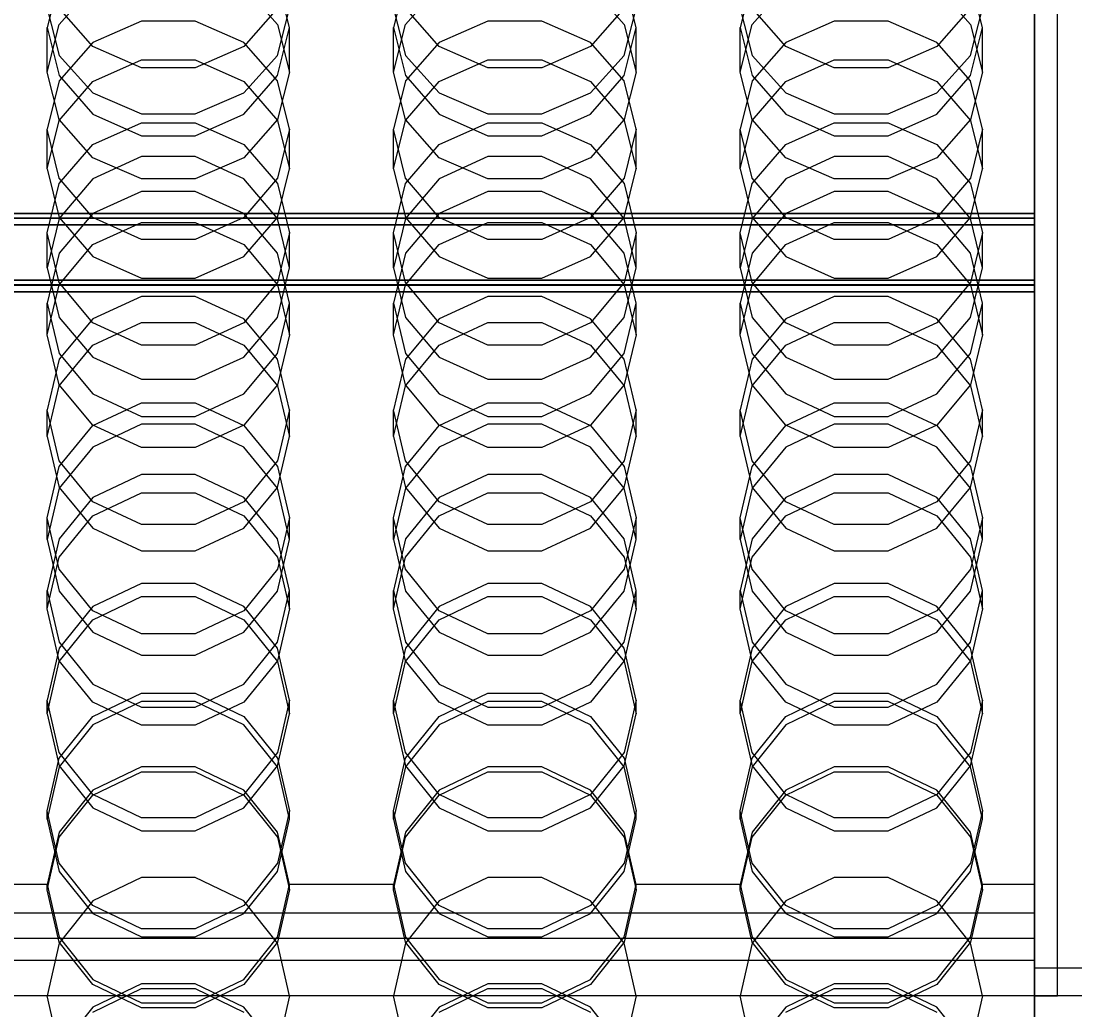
# Model space of a CAD drawing. Header units: millimetres. Extents: x -191664 to 191490, y -197311 to 10263.
# Drawn here: x 1994.5 to 2177, y -117477.5 to -117306.2 of the extents above; entities that cross this region are included whole.
import ezdxf

# ---------------------------------------------------------------- set-up
doc = ezdxf.new("R2010")
doc.units = ezdxf.units.MM
doc.layers.add('DET_briquetadora_frontal', color=7, linetype='Continuous', lineweight=0)
doc.layers.add('R15_COTAS_TRANSPORTE_P', color=1, linetype='Continuous', lineweight=0)
doc.dimstyles.new('PLANTA_20', dxfattribs={"dimtxt": 50, "dimasz": 30, "dimexe": 30, "dimexo": 16, "dimgap": 20, "dimtad": 1, "dimtih": 1, "dimtoh": 1, "dimdec": 1, "dimzin": 0, "dimdsep": 46, "dimcen": 0.09, "dimadec": 0, "dimazin": 0, "dimtfac": 1, "dimtdec": 4, "dimtofl": 0, "dimtmove": 0, "dimatfit": 3, "dimfxl": 1, "dimtolj": 1, "dimtzin": 0, "dimarcsym": 0})

# ---------------------------------------------------------------- blocks, each defined once
blk = doc.blocks.new('*D133')
at = {"layer": 'Defpoints', "color": 0, "transparency": 16777216}
for p in [(439.69, -194147.98), (217.89, -194406.09), (-500, -194490), (-500, -194490), (500, -194490)]:
    blk.add_point(p, dxfattribs=at)
at = {"layer": 'R15_COTAS_TRANSPORTE_P', "color": 0, "lineweight": -2, "transparency": 16777216}
blk.add_arc((-500, -194490), 722.77, 2.37834, 17.62166, dxfattribs=at)
at = {"layer": 'R15_COTAS_TRANSPORTE_P', "color": 0, "transparency": 16777216}
for points in [[(184.12, -194272.81), (193.59, -194269.58), (179.18, -194242.8)], [(227.15, -194459.9), (217.15, -194460.11), (222.77, -194490)]]:
    blk.add_solid(points, dxfattribs=at)

msp = doc.modelspace()

# ---------------------------------------------------------------- linework, layer by layer
at = {"layer": 'DET_briquetadora_frontal', "color": 9, "true_color": 0xb9c3c2}
for p, q in [((2170, -117307.04), (2170, -117296.58)), ((2001.08, -117299.1), (1999, -117307.29)), ((2041, -117307.29), (2038.92, -117299.1)), ((2061.08, -117299.1), (2059, -117307.29)), ((2101, -117307.29), (2098.92, -117299.1)), ((2121.08, -117299.1), (2119, -117307.29)), ((2161, -117307.29), (2158.92, -117299.1)), ((2170, -117299.7), (2170, -117308.73)), ((2001.08, -117306.75), (2006.91, -117300.15)), ((2033.09, -117300.15), (2038.92, -117306.75)), ((2061.08, -117306.75), (2066.91, -117300.15)), ((2093.09, -117300.15), (2098.92, -117306.75)), ((2121.08, -117306.75), (2126.91, -117300.15)), ((2153.09, -117300.15), (2158.92, -117306.75)), ((2170, -117301.7), (2170, -117319.74)), ((2170, -117320.31), (2170, -117302.26)), ((2170, -117320.88), (2170, -117302.81)), ((1999, -117304), (2001.08, -117312.11)), ((2006.91, -117310.54), (2001.08, -117303.93)), ((2038.92, -117303.93), (2033.09, -117310.54)), ((2038.92, -117312.11), (2041, -117304)), ((2059, -117304), (2061.08, -117312.11)), ((2066.91, -117310.54), (2061.08, -117303.93)), ((2098.92, -117303.93), (2093.09, -117310.54)), ((2098.92, -117312.11), (2101, -117304)), ((2119, -117304), (2121.08, -117312.11)), ((2126.91, -117310.54), (2121.08, -117303.93)), ((2158.92, -117303.93), (2153.09, -117310.54)), ((2158.92, -117312.11), (2161, -117304)), ((1999, -117314.99), (2001.08, -117306.75)), ((1999, -117314.99), (1999, -117307.29)), ((1999, -117307.29), (2001.08, -117315.57)), ((2015.33, -117306.18), (2006.91, -117309.86)), ((2024.67, -117306.18), (2015.33, -117306.18)), ((2033.09, -117309.86), (2024.67, -117306.18)), ((2038.92, -117306.75), (2041, -117314.99)), ((2038.92, -117315.57), (2041, -117307.29)), ((2041, -117314.99), (2041, -117307.29)), ((2059, -117314.99), (2061.08, -117306.75)), ((2059, -117314.99), (2059, -117307.29)), ((2059, -117307.29), (2061.08, -117315.57)), ((2075.33, -117306.18), (2066.91, -117309.86)), ((2084.67, -117306.18), (2075.33, -117306.18)), ((2093.09, -117309.86), (2084.67, -117306.18)), ((2098.92, -117306.75), (2101, -117314.99)), ((2098.92, -117315.57), (2101, -117307.29)), ((2101, -117314.99), (2101, -117307.29)), ((2119, -117314.99), (2121.08, -117306.75)), ((2119, -117314.99), (2119, -117307.29)), ((2119, -117307.29), (2121.08, -117315.57)), ((2135.33, -117306.18), (2126.91, -117309.86)), ((2144.67, -117306.18), (2135.33, -117306.18)), ((2153.09, -117309.86), (2144.67, -117306.18)), ((2158.92, -117306.75), (2161, -117314.99)), ((2158.92, -117315.57), (2161, -117307.29)), ((2161, -117314.99), (2161, -117307.29)), ((2170, -117311.3), (2170, -117307.04)), ((2170, -117308.73), (2170, -117311.3)), ((2006.91, -117309.86), (2001.08, -117316.51)), ((2015.33, -117314.24), (2006.91, -117310.54)), ((2033.09, -117310.54), (2024.67, -117314.24)), ((2038.92, -117316.51), (2033.09, -117309.86)), ((2066.91, -117309.86), (2061.08, -117316.51)), ((2075.33, -117314.24), (2066.91, -117310.54)), ((2093.09, -117310.54), (2084.67, -117314.24)), ((2098.92, -117316.51), (2093.09, -117309.86)), ((2126.91, -117309.86), (2121.08, -117316.51)), ((2135.33, -117314.24), (2126.91, -117310.54)), ((2153.09, -117310.54), (2144.67, -117314.24)), ((2158.92, -117316.51), (2153.09, -117309.86)), ((2001.08, -117312.11), (2006.91, -117318.61)), ((2033.09, -117318.61), (2038.92, -117312.11)), ((2061.08, -117312.11), (2066.91, -117318.61)), ((2093.09, -117318.61), (2098.92, -117312.11)), ((2121.08, -117312.11), (2126.91, -117318.61)), ((2153.09, -117318.61), (2158.92, -117312.11)), ((2006.91, -117316.61), (2015.33, -117312.87)), ((2015.33, -117312.87), (2024.67, -117312.87)), ((2024.67, -117314.24), (2015.33, -117314.24)), ((2024.67, -117312.87), (2033.09, -117316.61)), ((2066.91, -117316.61), (2075.33, -117312.87)), ((2075.33, -117312.87), (2084.67, -117312.87)), ((2084.67, -117314.24), (2075.33, -117314.24)), ((2084.67, -117312.87), (2093.09, -117316.61)), ((2126.91, -117316.61), (2135.33, -117312.87)), ((2135.33, -117312.87), (2144.67, -117312.87)), ((2144.67, -117314.24), (2135.33, -117314.24)), ((2144.67, -117312.87), (2153.09, -117316.61)), ((2001.08, -117323.22), (1999, -117314.99)), ((2001.08, -117315.57), (2006.91, -117322.28)), ((2033.09, -117322.28), (2038.92, -117315.57)), ((2041, -117314.99), (2038.92, -117323.22)), ((2061.08, -117323.22), (2059, -117314.99)), ((2061.08, -117315.57), (2066.91, -117322.28)), ((2093.09, -117322.28), (2098.92, -117315.57)), ((2101, -117314.99), (2098.92, -117323.22)), ((2121.08, -117323.22), (2119, -117314.99)), ((2121.08, -117315.57), (2126.91, -117322.28)), ((2153.09, -117322.28), (2158.92, -117315.57)), ((2161, -117314.99), (2158.92, -117323.22)), ((2001.08, -117316.51), (1999, -117324.89)), ((2001.08, -117323.36), (2006.91, -117316.61)), ((2033.09, -117316.61), (2038.92, -117323.36)), ((2041, -117324.89), (2038.92, -117316.51)), ((2061.08, -117316.51), (2059, -117324.89)), ((2061.08, -117323.36), (2066.91, -117316.61)), ((2093.09, -117316.61), (2098.92, -117323.36)), ((2101, -117324.89), (2098.92, -117316.51)), ((2121.08, -117316.51), (2119, -117324.89)), ((2121.08, -117323.36), (2126.91, -117316.61)), ((2153.09, -117316.61), (2158.92, -117323.36)), ((2161, -117324.89), (2158.92, -117316.51)), ((2006.91, -117318.61), (2015.33, -117322.22)), ((2024.67, -117322.22), (2033.09, -117318.61)), ((2066.91, -117318.61), (2075.33, -117322.22)), ((2084.67, -117322.22), (2093.09, -117318.61)), ((2126.91, -117318.61), (2135.33, -117322.22)), ((2144.67, -117322.22), (2153.09, -117318.61)), ((2170, -117319.74), (2170, -117338.19)), ((2170, -117338.77), (2170, -117320.31)), ((2170, -117339.35), (2170, -117320.88)), ((1999, -117331.78), (2001.08, -117323.36)), ((2006.91, -117329.83), (2001.08, -117323.22)), ((2006.91, -117322.28), (2015.33, -117326.03)), ((2006.91, -117327.51), (2015.33, -117323.76)), ((2015.33, -117322.22), (2024.67, -117322.22)), ((2015.33, -117323.76), (2024.67, -117323.76)), ((2024.67, -117326.03), (2033.09, -117322.28)), ((2024.67, -117323.76), (2033.09, -117327.51)), ((2038.92, -117323.22), (2033.09, -117329.83)), ((2038.92, -117323.36), (2041, -117331.78)), ((2059, -117331.78), (2061.08, -117323.36)), ((2066.91, -117329.83), (2061.08, -117323.22)), ((2066.91, -117322.28), (2075.33, -117326.03)), ((2066.91, -117327.51), (2075.33, -117323.76)), ((2075.33, -117322.22), (2084.67, -117322.22)), ((2075.33, -117323.76), (2084.67, -117323.76)), ((2084.67, -117326.03), (2093.09, -117322.28)), ((2084.67, -117323.76), (2093.09, -117327.51)), ((2098.92, -117323.22), (2093.09, -117329.83)), ((2098.92, -117323.36), (2101, -117331.78)), ((2119, -117331.78), (2121.08, -117323.36)), ((2126.91, -117329.83), (2121.08, -117323.22)), ((2126.91, -117322.28), (2135.33, -117326.03)), ((2126.91, -117327.51), (2135.33, -117323.76)), ((2135.33, -117322.22), (2144.67, -117322.22)), ((2135.33, -117323.76), (2144.67, -117323.76)), ((2144.67, -117326.03), (2153.09, -117322.28)), ((2144.67, -117323.76), (2153.09, -117327.51)), ((2158.92, -117323.22), (2153.09, -117329.83)), ((2158.92, -117323.36), (2161, -117331.78)), ((2001.08, -117333.35), (1999, -117324.89)), ((1999, -117331.78), (1999, -117324.89)), ((2041, -117324.89), (2038.92, -117333.35)), ((2041, -117331.78), (2041, -117324.89)), ((2061.08, -117333.35), (2059, -117324.89)), ((2059, -117331.78), (2059, -117324.89)), ((2101, -117324.89), (2098.92, -117333.35)), ((2101, -117331.78), (2101, -117324.89)), ((2121.08, -117333.35), (2119, -117324.89)), ((2119, -117331.78), (2119, -117324.89)), ((2161, -117324.89), (2158.92, -117333.35)), ((2161, -117331.78), (2161, -117324.89)), ((2015.33, -117326.03), (2024.67, -117326.03)), ((2075.33, -117326.03), (2084.67, -117326.03)), ((2135.33, -117326.03), (2144.67, -117326.03)), ((2001.08, -117334.31), (2006.91, -117327.51)), ((2033.09, -117327.51), (2038.92, -117334.31)), ((2061.08, -117334.31), (2066.91, -117327.51)), ((2093.09, -117327.51), (2098.92, -117334.31)), ((2121.08, -117334.31), (2126.91, -117327.51)), ((2153.09, -117327.51), (2158.92, -117334.31)), ((2015.33, -117329.64), (2006.91, -117333.46)), ((2015.33, -117333.5), (2006.91, -117329.83)), ((2024.67, -117329.64), (2015.33, -117329.64)), ((2033.09, -117333.46), (2024.67, -117329.64)), ((2033.09, -117329.83), (2024.67, -117333.5)), ((2075.33, -117329.64), (2066.91, -117333.46)), ((2075.33, -117333.5), (2066.91, -117329.83)), ((2084.67, -117329.64), (2075.33, -117329.64)), ((2093.09, -117333.46), (2084.67, -117329.64)), ((2093.09, -117329.83), (2084.67, -117333.5)), ((2135.33, -117329.64), (2126.91, -117333.46)), ((2135.33, -117333.5), (2126.91, -117329.83)), ((2144.67, -117329.64), (2135.33, -117329.64)), ((2153.09, -117333.46), (2144.67, -117329.64)), ((2153.09, -117329.83), (2144.67, -117333.5)), ((1999, -117331.78), (2001.08, -117340.2)), ((2038.92, -117340.2), (2041, -117331.78)), ((2059, -117331.78), (2061.08, -117340.2)), ((2098.92, -117340.2), (2101, -117331.78)), ((2119, -117331.78), (2121.08, -117340.2)), ((2158.92, -117340.2), (2161, -117331.78)), ((1999, -117342.85), (2001.08, -117334.31)), ((2006.91, -117340.19), (2001.08, -117333.35)), ((2006.91, -117333.46), (2001.08, -117340.34)), ((2024.67, -117333.5), (2015.33, -117333.5)), ((2038.92, -117333.35), (2033.09, -117340.19)), ((2038.92, -117340.34), (2033.09, -117333.46)), ((2038.92, -117334.31), (2041, -117342.85)), ((2059, -117342.85), (2061.08, -117334.31)), ((2066.91, -117340.19), (2061.08, -117333.35)), ((2066.91, -117333.46), (2061.08, -117340.34)), ((2084.67, -117333.5), (2075.33, -117333.5)), ((2098.92, -117333.35), (2093.09, -117340.19)), ((2098.92, -117340.34), (2093.09, -117333.46)), ((2098.92, -117334.31), (2101, -117342.85)), ((2119, -117342.85), (2121.08, -117334.31)), ((2126.91, -117340.19), (2121.08, -117333.35)), ((2126.91, -117333.46), (2121.08, -117340.34)), ((2144.67, -117333.5), (2135.33, -117333.5)), ((2158.92, -117333.35), (2153.09, -117340.19)), ((2158.92, -117340.34), (2153.09, -117333.46)), ((2158.92, -117334.31), (2161, -117342.85)), ((2015.33, -117335.68), (2006.91, -117339.48)), ((2024.67, -117335.68), (2015.33, -117335.68)), ((2033.09, -117339.48), (2024.67, -117335.68)), ((2075.33, -117335.68), (2066.91, -117339.48)), ((2084.67, -117335.68), (2075.33, -117335.68)), ((2093.09, -117339.48), (2084.67, -117335.68)), ((2135.33, -117335.68), (2126.91, -117339.48)), ((2144.67, -117335.68), (2135.33, -117335.68)), ((2153.09, -117339.48), (2144.67, -117335.68)), ((2170, -117338.19), (2170, -117356.98)), ((1810, -117339.43), (2170, -117339.43)), ((2170, -117339.54), (1810, -117339.54)), ((2006.91, -117339.48), (2001.08, -117346.37)), ((2001.08, -117340.2), (2006.91, -117346.95)), ((2015.33, -117344.01), (2006.91, -117340.19)), ((2033.09, -117340.19), (2024.67, -117344.01)), ((2038.92, -117346.37), (2033.09, -117339.48)), ((2033.09, -117346.95), (2038.92, -117340.2)), ((2066.91, -117339.48), (2061.08, -117346.37)), ((2061.08, -117340.2), (2066.91, -117346.95)), ((2075.33, -117344.01), (2066.91, -117340.19)), ((2093.09, -117340.19), (2084.67, -117344.01)), ((2098.92, -117346.37), (2093.09, -117339.48)), ((2093.09, -117346.95), (2098.92, -117340.2)), ((2126.91, -117339.48), (2121.08, -117346.37)), ((2121.08, -117340.2), (2126.91, -117346.95)), ((2135.33, -117344.01), (2126.91, -117340.19)), ((2153.09, -117340.19), (2144.67, -117344.01)), ((2158.92, -117346.37), (2153.09, -117339.48)), ((2153.09, -117346.95), (2158.92, -117340.2)), ((2170, -117357.57), (2170, -117338.77)), ((2170, -117358.17), (2170, -117339.35)), ((2170, -117339.43), (2170, -117341.39)), ((2170, -117351.03), (2170, -117339.43)), ((2170, -117351.12), (2170, -117339.54)), ((2170, -117339.54), (2170, -117341.49)), ((1810, -117340.25), (2170, -117340.25)), ((2170, -117340.35), (1810, -117340.35)), ((1810, -117341.39), (2170, -117341.39)), ((2170, -117341.49), (1810, -117341.49)), ((2001.08, -117340.34), (1999, -117348.92)), ((2006.91, -117344.88), (2015.33, -117341.02)), ((2015.33, -117341.02), (2024.67, -117341.02)), ((2024.67, -117341.02), (2033.09, -117344.88)), ((2041, -117348.92), (2038.92, -117340.34)), ((2061.08, -117340.34), (2059, -117348.92)), ((2066.91, -117344.88), (2075.33, -117341.02)), ((2075.33, -117341.02), (2084.67, -117341.02)), ((2084.67, -117341.02), (2093.09, -117344.88)), ((2101, -117348.92), (2098.92, -117340.34)), ((2121.08, -117340.34), (2119, -117348.92)), ((2126.91, -117344.88), (2135.33, -117341.02)), ((2135.33, -117341.02), (2144.67, -117341.02)), ((2144.67, -117341.02), (2153.09, -117344.88)), ((2161, -117348.92), (2158.92, -117340.34)), ((2170, -117340.25), (2170, -117351.86)), ((2170, -117351.95), (2170, -117340.35)), ((2170, -117341.39), (2170, -117352.99)), ((2170, -117341.49), (2170, -117353.07)), ((2001.08, -117351.47), (1999, -117342.85)), ((1999, -117348.92), (1999, -117342.85)), ((2041, -117342.85), (2038.92, -117351.47)), ((2041, -117348.92), (2041, -117342.85)), ((2061.08, -117351.47), (2059, -117342.85)), ((2059, -117348.92), (2059, -117342.85)), ((2101, -117342.85), (2098.92, -117351.47)), ((2101, -117348.92), (2101, -117342.85)), ((2121.08, -117351.47), (2119, -117342.85)), ((2119, -117348.92), (2119, -117342.85)), ((2161, -117342.85), (2158.92, -117351.47)), ((2161, -117348.92), (2161, -117342.85)), ((2001.08, -117351.84), (2006.91, -117344.88)), ((2024.67, -117344.01), (2015.33, -117344.01)), ((2033.09, -117344.88), (2038.92, -117351.84)), ((2061.08, -117351.84), (2066.91, -117344.88)), ((2084.67, -117344.01), (2075.33, -117344.01)), ((2093.09, -117344.88), (2098.92, -117351.84)), ((2121.08, -117351.84), (2126.91, -117344.88)), ((2144.67, -117344.01), (2135.33, -117344.01)), ((2153.09, -117344.88), (2158.92, -117351.84)), ((2001.08, -117346.37), (1999, -117355.01)), ((2006.91, -117346.95), (2015.33, -117350.7)), ((2024.67, -117350.7), (2033.09, -117346.95)), ((2041, -117355.01), (2038.92, -117346.37)), ((2061.08, -117346.37), (2059, -117355.01)), ((2066.91, -117346.95), (2075.33, -117350.7)), ((2084.67, -117350.7), (2093.09, -117346.95)), ((2101, -117355.01), (2098.92, -117346.37)), ((2121.08, -117346.37), (2119, -117355.01)), ((2126.91, -117346.95), (2135.33, -117350.7)), ((2144.67, -117350.7), (2153.09, -117346.95)), ((2161, -117355.01), (2158.92, -117346.37)), ((1999, -117348.92), (2001.08, -117357.5)), ((2038.92, -117357.5), (2041, -117348.92)), ((2059, -117348.92), (2061.08, -117357.5)), ((2098.92, -117357.5), (2101, -117348.92)), ((2119, -117348.92), (2121.08, -117357.5)), ((2158.92, -117357.5), (2161, -117348.92)), ((2170, -117351.03), (1810, -117351.03)), ((2170, -117351.12), (1810, -117351.12)), ((2015.33, -117350.7), (2024.67, -117350.7)), ((2075.33, -117350.7), (2084.67, -117350.7)), ((2135.33, -117350.7), (2144.67, -117350.7)), ((2170, -117354.72), (2170, -117351.03)), ((2170, -117354.8), (2170, -117351.12)), ((2170, -117351.86), (1810, -117351.86)), ((2170, -117351.95), (1810, -117351.95)), ((1999, -117360.52), (2001.08, -117351.84)), ((2006.91, -117358.43), (2001.08, -117351.47)), ((2038.92, -117351.47), (2033.09, -117358.43)), ((2038.92, -117351.84), (2041, -117360.52)), ((2059, -117360.52), (2061.08, -117351.84)), ((2066.91, -117358.43), (2061.08, -117351.47)), ((2098.92, -117351.47), (2093.09, -117358.43)), ((2098.92, -117351.84), (2101, -117360.52)), ((2119, -117360.52), (2121.08, -117351.84)), ((2126.91, -117358.43), (2121.08, -117351.47)), ((2158.92, -117351.47), (2153.09, -117358.43)), ((2158.92, -117351.84), (2161, -117360.52)), ((2170, -117356.49), (2170, -117351.86)), ((2170, -117356.56), (2170, -117351.95)), ((1810, -117352.99), (2170, -117352.99)), ((1810, -117353.07), (2170, -117353.07)), ((2015.33, -117353.84), (2006.91, -117357.71)), ((2024.67, -117353.84), (2015.33, -117353.84)), ((2033.09, -117357.71), (2024.67, -117353.84)), ((2075.33, -117353.84), (2066.91, -117357.71)), ((2084.67, -117353.84), (2075.33, -117353.84)), ((2093.09, -117357.71), (2084.67, -117353.84)), ((2135.33, -117353.84), (2126.91, -117357.71)), ((2144.67, -117353.84), (2135.33, -117353.84)), ((2153.09, -117357.71), (2144.67, -117353.84)), ((2170, -117352.99), (2170, -117358.55)), ((2170, -117353.07), (2170, -117358.61)), ((2170, -117361.36), (2170, -117354.72)), ((2170, -117361.42), (2170, -117354.8)), ((1999, -117360.52), (1999, -117355.01)), ((1999, -117355.01), (2001.08, -117363.72)), ((2038.92, -117363.72), (2041, -117355.01)), ((2041, -117360.52), (2041, -117355.01)), ((2059, -117360.52), (2059, -117355.01)), ((2059, -117355.01), (2061.08, -117363.72)), ((2098.92, -117363.72), (2101, -117355.01)), ((2101, -117360.52), (2101, -117355.01)), ((2119, -117360.52), (2119, -117355.01)), ((2119, -117355.01), (2121.08, -117363.72)), ((2158.92, -117363.72), (2161, -117355.01)), ((2161, -117360.52), (2161, -117355.01)), ((2170, -117364.02), (2170, -117356.49)), ((2170, -117364.08), (2170, -117356.56)), ((2001.08, -117357.5), (2006.91, -117364.38)), ((2006.91, -117357.71), (2001.08, -117364.7)), ((2006.91, -117362.28), (2015.33, -117358.36)), ((2015.33, -117362.31), (2006.91, -117358.43)), ((2015.33, -117358.36), (2024.67, -117358.36)), ((2024.67, -117358.36), (2033.09, -117362.28)), ((2033.09, -117358.43), (2024.67, -117362.31)), ((2033.09, -117364.38), (2038.92, -117357.5)), ((2038.92, -117364.7), (2033.09, -117357.71)), ((2061.08, -117357.5), (2066.91, -117364.38)), ((2066.91, -117357.71), (2061.08, -117364.7)), ((2066.91, -117362.28), (2075.33, -117358.36)), ((2075.33, -117362.31), (2066.91, -117358.43)), ((2075.33, -117358.36), (2084.67, -117358.36)), ((2084.67, -117358.36), (2093.09, -117362.28)), ((2093.09, -117358.43), (2084.67, -117362.31)), ((2093.09, -117364.38), (2098.92, -117357.5)), ((2098.92, -117364.7), (2093.09, -117357.71)), ((2121.08, -117357.5), (2126.91, -117364.38)), ((2126.91, -117357.71), (2121.08, -117364.7)), ((2126.91, -117362.28), (2135.33, -117358.36)), ((2135.33, -117362.31), (2126.91, -117358.43)), ((2135.33, -117358.36), (2144.67, -117358.36)), ((2144.67, -117358.36), (2153.09, -117362.28)), ((2153.09, -117358.43), (2144.67, -117362.31)), ((2153.09, -117364.38), (2158.92, -117357.5)), ((2158.92, -117364.7), (2153.09, -117357.71)), ((2170, -117356.98), (2170, -117376.08)), ((2170, -117376.68), (2170, -117357.57)), ((2170, -117377.28), (2170, -117358.17)), ((2170, -117358.55), (2170, -117366.95)), ((2170, -117358.61), (2170, -117367)), ((2001.08, -117369.19), (1999, -117360.52)), ((2041, -117360.52), (2038.92, -117369.19)), ((2061.08, -117369.19), (2059, -117360.52)), ((2101, -117360.52), (2098.92, -117369.19)), ((2121.08, -117369.19), (2119, -117360.52)), ((2161, -117360.52), (2158.92, -117369.19)), ((2170, -117370.78), (2170, -117361.36)), ((2170, -117370.83), (2170, -117361.42)), ((2001.08, -117369.34), (2006.91, -117362.28)), ((2001.08, -117363.72), (2006.91, -117370.75)), ((2024.67, -117362.31), (2015.33, -117362.31)), ((2033.09, -117362.28), (2038.92, -117369.34)), ((2033.09, -117370.75), (2038.92, -117363.72)), ((2061.08, -117369.34), (2066.91, -117362.28)), ((2061.08, -117363.72), (2066.91, -117370.75)), ((2084.67, -117362.31), (2075.33, -117362.31)), ((2093.09, -117362.28), (2098.92, -117369.34)), ((2093.09, -117370.75), (2098.92, -117363.72)), ((2121.08, -117369.34), (2126.91, -117362.28)), ((2121.08, -117363.72), (2126.91, -117370.75)), ((2144.67, -117362.31), (2135.33, -117362.31)), ((2153.09, -117362.28), (2158.92, -117369.34)), ((2153.09, -117370.75), (2158.92, -117363.72)), ((2001.08, -117364.7), (1999, -117373.48)), ((2006.91, -117364.38), (2015.33, -117368.2)), ((2024.67, -117368.2), (2033.09, -117364.38)), ((2041, -117373.48), (2038.92, -117364.7)), ((2061.08, -117364.7), (2059, -117373.48)), ((2066.91, -117364.38), (2075.33, -117368.2)), ((2084.67, -117368.2), (2093.09, -117364.38)), ((2101, -117373.48), (2098.92, -117364.7)), ((2121.08, -117364.7), (2119, -117373.48)), ((2126.91, -117364.38), (2135.33, -117368.2)), ((2144.67, -117368.2), (2153.09, -117364.38)), ((2161, -117373.48), (2158.92, -117364.7)), ((2170, -117374.27), (2170, -117364.02)), ((2170, -117374.32), (2170, -117364.08)), ((2170, -117366.95), (2170, -117378)), ((2170, -117367), (2170, -117378.04)), ((1999, -117378.14), (2001.08, -117369.34)), ((2006.91, -117376.15), (2001.08, -117369.19)), ((2015.33, -117368.2), (2024.67, -117368.2)), ((2038.92, -117369.19), (2033.09, -117376.15)), ((2038.92, -117369.34), (2041, -117378.14)), ((2059, -117378.14), (2061.08, -117369.34)), ((2066.91, -117376.15), (2061.08, -117369.19)), ((2075.33, -117368.2), (2084.67, -117368.2)), ((2098.92, -117369.19), (2093.09, -117376.15)), ((2098.92, -117369.34), (2101, -117378.14)), ((2119, -117378.14), (2121.08, -117369.34)), ((2126.91, -117376.15), (2121.08, -117369.19)), ((2135.33, -117368.2), (2144.67, -117368.2)), ((2158.92, -117369.19), (2153.09, -117376.15)), ((2158.92, -117369.34), (2161, -117378.14)), ((2006.91, -117370.75), (2015.33, -117374.66)), ((2024.67, -117374.66), (2033.09, -117370.75)), ((2066.91, -117370.75), (2075.33, -117374.66)), ((2084.67, -117374.66), (2093.09, -117370.75)), ((2126.91, -117370.75), (2135.33, -117374.66)), ((2144.67, -117374.66), (2153.09, -117370.75)), ((2170, -117382.75), (2170, -117370.78)), ((2170, -117382.79), (2170, -117370.83)), ((2006.91, -117376.22), (2015.33, -117372.29)), ((2015.33, -117372.29), (2024.67, -117372.29)), ((2024.67, -117372.29), (2033.09, -117376.22)), ((2066.91, -117376.22), (2075.33, -117372.29)), ((2075.33, -117372.29), (2084.67, -117372.29)), ((2084.67, -117372.29), (2093.09, -117376.22)), ((2126.91, -117376.22), (2135.33, -117372.29)), ((2135.33, -117372.29), (2144.67, -117372.29)), ((2144.67, -117372.29), (2153.09, -117376.22)), ((2001.08, -117382.31), (1999, -117373.48)), ((1999, -117378.14), (1999, -117373.48)), ((2015.33, -117374.66), (2024.67, -117374.66)), ((2041, -117373.48), (2038.92, -117382.31)), ((2041, -117378.14), (2041, -117373.48)), ((2061.08, -117382.31), (2059, -117373.48)), ((2059, -117378.14), (2059, -117373.48)), ((2075.33, -117374.66), (2084.67, -117374.66)), ((2101, -117373.48), (2098.92, -117382.31)), ((2101, -117378.14), (2101, -117373.48)), ((2121.08, -117382.31), (2119, -117373.48)), ((2119, -117378.14), (2119, -117373.48)), ((2135.33, -117374.66), (2144.67, -117374.66)), ((2161, -117373.48), (2158.92, -117382.31)), ((2161, -117378.14), (2161, -117373.48)), ((2170, -117386.98), (2170, -117374.27)), ((2170, -117387.02), (2170, -117374.32)), ((2001.08, -117383.31), (2006.91, -117376.22)), ((2015.33, -117375.98), (2006.91, -117379.94)), ((2015.33, -117380.01), (2006.91, -117376.15)), ((2024.67, -117375.98), (2015.33, -117375.98)), ((2033.09, -117379.94), (2024.67, -117375.98)), ((2033.09, -117376.15), (2024.67, -117380.01)), ((2033.09, -117376.22), (2038.92, -117383.31)), ((2061.08, -117383.31), (2066.91, -117376.22)), ((2075.33, -117375.98), (2066.91, -117379.94)), ((2075.33, -117380.01), (2066.91, -117376.15)), ((2084.67, -117375.98), (2075.33, -117375.98)), ((2093.09, -117379.94), (2084.67, -117375.98)), ((2093.09, -117376.15), (2084.67, -117380.01)), ((2093.09, -117376.22), (2098.92, -117383.31)), ((2121.08, -117383.31), (2126.91, -117376.22)), ((2135.33, -117375.98), (2126.91, -117379.94)), ((2135.33, -117380.01), (2126.91, -117376.15)), ((2144.67, -117375.98), (2135.33, -117375.98)), ((2153.09, -117379.94), (2144.67, -117375.98)), ((2153.09, -117376.15), (2144.67, -117380.01)), ((2153.09, -117376.22), (2158.92, -117383.31)), ((2170, -117376.08), (2170, -117395.43)), ((2170, -117396.04), (2170, -117376.68)), ((1999, -117378.14), (2001.08, -117386.94)), ((2038.92, -117386.94), (2041, -117378.14)), ((2059, -117378.14), (2061.08, -117386.94)), ((2098.92, -117386.94), (2101, -117378.14)), ((2119, -117378.14), (2121.08, -117386.94)), ((2158.92, -117386.94), (2161, -117378.14)), ((2170, -117396.65), (2170, -117377.28)), ((2170, -117379.37), (2170, -117377.5)), ((2170, -117378.56), (2170, -117377.62)), ((2170, -117377.62), (2170, -117380.42)), ((2170, -117378), (2170, -117391.43)), ((2170, -117378.04), (2170, -117391.46)), ((2006.91, -117379.94), (2001.08, -117387.09)), ((2024.67, -117380.01), (2015.33, -117380.01)), ((2038.92, -117387.09), (2033.09, -117379.94)), ((2066.91, -117379.94), (2061.08, -117387.09)), ((2084.67, -117380.01), (2075.33, -117380.01)), ((2098.92, -117387.09), (2093.09, -117379.94)), ((2126.91, -117379.94), (2121.08, -117387.09)), ((2144.67, -117380.01), (2135.33, -117380.01)), ((2158.92, -117387.09), (2153.09, -117379.94)), ((2170, -117383.2), (2170, -117378.56)), ((2170, -117384.92), (2170, -117379.37)), ((2170, -117380.42), (2170, -117386.86)), ((1999, -117392.19), (2001.08, -117383.31)), ((2006.91, -117389.43), (2001.08, -117382.31)), ((2038.92, -117382.31), (2033.09, -117389.43)), ((2038.92, -117383.31), (2041, -117392.19)), ((2059, -117392.19), (2061.08, -117383.31)), ((2066.91, -117389.43), (2061.08, -117382.31)), ((2098.92, -117382.31), (2093.09, -117389.43)), ((2098.92, -117383.31), (2101, -117392.19)), ((2119, -117392.19), (2121.08, -117383.31)), ((2126.91, -117389.43), (2121.08, -117382.31)), ((2158.92, -117382.31), (2153.09, -117389.43)), ((2158.92, -117383.31), (2161, -117392.19)), ((2170, -117396.98), (2170, -117382.75)), ((2170, -117397.01), (2170, -117382.79)), ((2170, -117391.37), (2170, -117383.2)), ((2015.33, -117384.73), (2006.91, -117388.69)), ((2024.67, -117384.73), (2015.33, -117384.73)), ((2033.09, -117388.69), (2024.67, -117384.73)), ((2075.33, -117384.73), (2066.91, -117388.69)), ((2084.67, -117384.73), (2075.33, -117384.73)), ((2093.09, -117388.69), (2084.67, -117384.73)), ((2135.33, -117384.73), (2126.91, -117388.69)), ((2144.67, -117384.73), (2135.33, -117384.73)), ((2153.09, -117388.69), (2144.67, -117384.73)), ((2170, -117393.93), (2170, -117384.92)), ((2001.08, -117387.09), (1999, -117395.99)), ((2001.08, -117386.94), (2006.91, -117394)), ((2033.09, -117394), (2038.92, -117386.94)), ((2041, -117395.99), (2038.92, -117387.09)), ((2061.08, -117387.09), (2059, -117395.99)), ((2061.08, -117386.94), (2066.91, -117394)), ((2093.09, -117394), (2098.92, -117386.94)), ((2101, -117395.99), (2098.92, -117387.09)), ((2121.08, -117387.09), (2119, -117395.99)), ((2121.08, -117386.94), (2126.91, -117394)), ((2153.09, -117394), (2158.92, -117386.94)), ((2161, -117395.99), (2158.92, -117387.09)), ((2170, -117386.86), (2170, -117396.69)), ((2170, -117401.85), (2170, -117386.98)), ((2170, -117401.88), (2170, -117387.02)), ((2006.91, -117388.69), (2001.08, -117395.83)), ((2006.91, -117391.85), (2015.33, -117387.86)), ((2015.33, -117393.39), (2006.91, -117389.43)), ((2015.33, -117387.86), (2024.67, -117387.86)), ((2024.67, -117387.86), (2033.09, -117391.85)), ((2033.09, -117389.43), (2024.67, -117393.39)), ((2038.92, -117395.83), (2033.09, -117388.69)), ((2066.91, -117388.69), (2061.08, -117395.83)), ((2066.91, -117391.85), (2075.33, -117387.86)), ((2075.33, -117393.39), (2066.91, -117389.43)), ((2075.33, -117387.86), (2084.67, -117387.86)), ((2084.67, -117387.86), (2093.09, -117391.85)), ((2093.09, -117389.43), (2084.67, -117393.39)), ((2098.92, -117395.83), (2093.09, -117388.69)), ((2126.91, -117388.69), (2121.08, -117395.83)), ((2126.91, -117391.85), (2135.33, -117387.86)), ((2135.33, -117393.39), (2126.91, -117389.43)), ((2135.33, -117387.86), (2144.67, -117387.86)), ((2144.67, -117387.86), (2153.09, -117391.85)), ((2153.09, -117389.43), (2144.67, -117393.39)), ((2158.92, -117395.83), (2153.09, -117388.69)), ((2001.08, -117401.12), (1999, -117392.19)), ((1999, -117395.99), (1999, -117392.19)), ((2001.08, -117399.04), (2006.91, -117391.85)), ((2033.09, -117391.85), (2038.92, -117399.04)), ((2041, -117392.19), (2038.92, -117401.12)), ((2041, -117395.99), (2041, -117392.19)), ((2061.08, -117401.12), (2059, -117392.19)), ((2059, -117395.99), (2059, -117392.19)), ((2061.08, -117399.04), (2066.91, -117391.85)), ((2093.09, -117391.85), (2098.92, -117399.04)), ((2101, -117392.19), (2098.92, -117401.12)), ((2101, -117395.99), (2101, -117392.19)), ((2121.08, -117401.12), (2119, -117392.19)), ((2119, -117395.99), (2119, -117392.19)), ((2121.08, -117399.04), (2126.91, -117391.85)), ((2153.09, -117391.85), (2158.92, -117399.04)), ((2161, -117392.19), (2158.92, -117401.12)), ((2161, -117395.99), (2161, -117392.19)), ((2170, -117402.76), (2170, -117391.37)), ((2170, -117391.43), (2170, -117406.9)), ((2170, -117391.46), (2170, -117406.92)), ((2006.91, -117394), (2015.33, -117397.91)), ((2024.67, -117393.39), (2015.33, -117393.39)), ((2024.67, -117397.91), (2033.09, -117394)), ((2066.91, -117394), (2075.33, -117397.91)), ((2084.67, -117393.39), (2075.33, -117393.39)), ((2084.67, -117397.91), (2093.09, -117394)), ((2126.91, -117394), (2135.33, -117397.91)), ((2144.67, -117393.39), (2135.33, -117393.39)), ((2144.67, -117397.91), (2153.09, -117394)), ((2170, -117406.06), (2170, -117393.93)), ((2001.08, -117395.83), (1999, -117404.78)), ((1999, -117395.99), (2001.08, -117404.9)), ((2041, -117404.78), (2038.92, -117395.83)), ((2038.92, -117404.9), (2041, -117395.99)), ((2061.08, -117395.83), (2059, -117404.78)), ((2059, -117395.99), (2061.08, -117404.9)), ((2101, -117404.78), (2098.92, -117395.83)), ((2098.92, -117404.9), (2101, -117395.99)), ((2121.08, -117395.83), (2119, -117404.78)), ((2119, -117395.99), (2121.08, -117404.9)), ((2161, -117404.78), (2158.92, -117395.83)), ((2158.92, -117404.9), (2161, -117395.99)), ((2170, -117395.43), (2170, -117414.99)), ((2170, -117415.6), (2170, -117396.04)), ((2170, -117416.22), (2170, -117396.65)), ((2170, -117396.69), (2170, -117409.52)), ((2015.33, -117397.91), (2024.67, -117397.91)), ((2075.33, -117397.91), (2084.67, -117397.91)), ((2135.33, -117397.91), (2144.67, -117397.91)), ((2170, -117413.12), (2170, -117396.98)), ((2170, -117413.15), (2170, -117397.01)), ((1999, -117408), (2001.08, -117399.04)), ((2038.92, -117399.04), (2041, -117408)), ((2059, -117408), (2061.08, -117399.04)), ((2098.92, -117399.04), (2101, -117408)), ((2119, -117408), (2121.08, -117399.04)), ((2158.92, -117399.04), (2161, -117408)), ((2006.91, -117408.31), (2001.08, -117401.12)), ((2038.92, -117401.12), (2033.09, -117408.31)), ((2066.91, -117408.31), (2061.08, -117401.12)), ((2098.92, -117401.12), (2093.09, -117408.31)), ((2126.91, -117408.31), (2121.08, -117401.12)), ((2158.92, -117401.12), (2153.09, -117408.31)), ((2170, -117418.51), (2170, -117401.85)), ((2170, -117418.53), (2170, -117401.88)), ((2015.33, -117403.57), (2006.91, -117407.57)), ((2024.67, -117403.57), (2015.33, -117403.57)), ((2033.09, -117407.57), (2024.67, -117403.57)), ((2075.33, -117403.57), (2066.91, -117407.57)), ((2084.67, -117403.57), (2075.33, -117403.57)), ((2093.09, -117407.57), (2084.67, -117403.57)), ((2135.33, -117403.57), (2126.91, -117407.57)), ((2144.67, -117403.57), (2135.33, -117403.57)), ((2153.09, -117407.57), (2144.67, -117403.57)), ((2170, -117416.92), (2170, -117402.76)), ((1999, -117408), (1999, -117404.78)), ((1999, -117404.78), (2001.08, -117413.76)), ((2001.08, -117404.9), (2006.91, -117412.04)), ((2006.91, -117409.87), (2015.33, -117405.85)), ((2015.33, -117405.85), (2024.67, -117405.85)), ((2024.67, -117405.85), (2033.09, -117409.87)), ((2033.09, -117412.04), (2038.92, -117404.9)), ((2038.92, -117413.76), (2041, -117404.78)), ((2041, -117408), (2041, -117404.78)), ((2059, -117408), (2059, -117404.78)), ((2059, -117404.78), (2061.08, -117413.76)), ((2061.08, -117404.9), (2066.91, -117412.04)), ((2066.91, -117409.87), (2075.33, -117405.85)), ((2075.33, -117405.85), (2084.67, -117405.85)), ((2084.67, -117405.85), (2093.09, -117409.87)), ((2093.09, -117412.04), (2098.92, -117404.9)), ((2098.92, -117413.76), (2101, -117404.78)), ((2101, -117408), (2101, -117404.78)), ((2119, -117408), (2119, -117404.78)), ((2119, -117404.78), (2121.08, -117413.76)), ((2121.08, -117404.9), (2126.91, -117412.04)), ((2126.91, -117409.87), (2135.33, -117405.85)), ((2135.33, -117405.85), (2144.67, -117405.85)), ((2144.67, -117405.85), (2153.09, -117409.87)), ((2153.09, -117412.04), (2158.92, -117404.9)), ((2158.92, -117413.76), (2161, -117404.78)), ((2161, -117408), (2161, -117404.78)), ((2006.91, -117407.57), (2001.08, -117414.78)), ((2038.92, -117414.78), (2033.09, -117407.57)), ((2066.91, -117407.57), (2061.08, -117414.78)), ((2098.92, -117414.78), (2093.09, -117407.57)), ((2126.91, -117407.57), (2121.08, -117414.78)), ((2158.92, -117414.78), (2153.09, -117407.57)), ((2170, -117420.83), (2170, -117406.06)), ((2170, -117406.9), (2170, -117424.04)), ((2170, -117406.92), (2170, -117424.05)), ((2001.08, -117416.97), (1999, -117408)), ((2015.33, -117412.32), (2006.91, -117408.31)), ((2033.09, -117408.31), (2024.67, -117412.32)), ((2041, -117408), (2038.92, -117416.97)), ((2061.08, -117416.97), (2059, -117408)), ((2075.33, -117412.32), (2066.91, -117408.31)), ((2093.09, -117408.31), (2084.67, -117412.32)), ((2101, -117408), (2098.92, -117416.97)), ((2121.08, -117416.97), (2119, -117408)), ((2135.33, -117412.32), (2126.91, -117408.31)), ((2153.09, -117408.31), (2144.67, -117412.32)), ((2161, -117408), (2158.92, -117416.97)), ((2170, -117409.52), (2170, -117424.87)), ((2001.08, -117417.12), (2006.91, -117409.87)), ((2033.09, -117409.87), (2038.92, -117417.12)), ((2061.08, -117417.12), (2066.91, -117409.87)), ((2093.09, -117409.87), (2098.92, -117417.12)), ((2121.08, -117417.12), (2126.91, -117409.87)), ((2153.09, -117409.87), (2158.92, -117417.12)), ((2006.91, -117412.04), (2015.33, -117416)), ((2024.67, -117412.32), (2015.33, -117412.32)), ((2024.67, -117416), (2033.09, -117412.04)), ((2066.91, -117412.04), (2075.33, -117416)), ((2084.67, -117412.32), (2075.33, -117412.32)), ((2084.67, -117416), (2093.09, -117412.04)), ((2126.91, -117412.04), (2135.33, -117416)), ((2144.67, -117412.32), (2135.33, -117412.32)), ((2144.67, -117416), (2153.09, -117412.04)), ((2170, -117430.78), (2170, -117413.12)), ((2170, -117430.79), (2170, -117413.15)), ((2001.08, -117414.78), (1999, -117423.8)), ((2001.08, -117413.76), (2006.91, -117421)), ((2033.09, -117421), (2038.92, -117413.76)), ((2041, -117423.8), (2038.92, -117414.78)), ((2061.08, -117414.78), (2059, -117423.8)), ((2061.08, -117413.76), (2066.91, -117421)), ((2093.09, -117421), (2098.92, -117413.76)), ((2101, -117423.8), (2098.92, -117414.78)), ((2121.08, -117414.78), (2119, -117423.8)), ((2121.08, -117413.76), (2126.91, -117421)), ((2153.09, -117421), (2158.92, -117413.76)), ((2161, -117423.8), (2158.92, -117414.78)), ((2170, -117414.99), (2170, -117434.7)), ((2015.33, -117416), (2024.67, -117416)), ((2075.33, -117416), (2084.67, -117416)), ((2135.33, -117416), (2144.67, -117416)), ((2170, -117435.32), (2170, -117415.6)), ((2170, -117435.93), (2170, -117416.22)), ((1999, -117426.15), (2001.08, -117417.12)), ((2006.91, -117424.16), (2001.08, -117416.97)), ((2038.92, -117416.97), (2033.09, -117424.16)), ((2038.92, -117417.12), (2041, -117426.15)), ((2059, -117426.15), (2061.08, -117417.12)), ((2066.91, -117424.16), (2061.08, -117416.97)), ((2098.92, -117416.97), (2093.09, -117424.16)), ((2098.92, -117417.12), (2101, -117426.15)), ((2119, -117426.15), (2121.08, -117417.12)), ((2126.91, -117424.16), (2121.08, -117416.97)), ((2158.92, -117416.97), (2153.09, -117424.16)), ((2158.92, -117417.12), (2161, -117426.15)), ((2170, -117433.31), (2170, -117416.92)), ((2170, -117420.45), (2170, -117417.87)), ((2170, -117417.87), (2170, -117422.14)), ((2170, -117436.55), (2170, -117418.51)), ((2170, -117436.57), (2170, -117418.53)), ((2170, -117429.48), (2170, -117420.45)), ((2006.91, -117421), (2015.33, -117425.02)), ((2024.67, -117425.02), (2033.09, -117421)), ((2066.91, -117421), (2075.33, -117425.02)), ((2084.67, -117425.02), (2093.09, -117421)), ((2126.91, -117421), (2135.33, -117425.02)), ((2144.67, -117425.02), (2153.09, -117421)), ((2170, -117437.69), (2170, -117420.83)), ((2170, -117422.14), (2170, -117432.6)), ((2001.08, -117432.85), (1999, -117423.8)), ((1999, -117426.15), (1999, -117423.8)), ((2006.91, -117426.61), (2015.33, -117422.58)), ((2015.33, -117424.01), (2006.91, -117428.05)), ((2015.33, -117422.58), (2024.67, -117422.58)), ((2024.67, -117424.01), (2015.33, -117424.01)), ((2024.67, -117422.58), (2033.09, -117426.61)), ((2033.09, -117428.05), (2024.67, -117424.01)), ((2041, -117423.8), (2038.92, -117432.85)), ((2041, -117426.15), (2041, -117423.8)), ((2061.08, -117432.85), (2059, -117423.8)), ((2059, -117426.15), (2059, -117423.8)), ((2066.91, -117426.61), (2075.33, -117422.58)), ((2075.33, -117424.01), (2066.91, -117428.05)), ((2075.33, -117422.58), (2084.67, -117422.58)), ((2084.67, -117424.01), (2075.33, -117424.01)), ((2084.67, -117422.58), (2093.09, -117426.61)), ((2093.09, -117428.05), (2084.67, -117424.01)), ((2101, -117423.8), (2098.92, -117432.85)), ((2101, -117426.15), (2101, -117423.8)), ((2121.08, -117432.85), (2119, -117423.8)), ((2119, -117426.15), (2119, -117423.8)), ((2126.91, -117426.61), (2135.33, -117422.58)), ((2135.33, -117424.01), (2126.91, -117428.05)), ((2135.33, -117422.58), (2144.67, -117422.58)), ((2144.67, -117424.01), (2135.33, -117424.01)), ((2144.67, -117422.58), (2153.09, -117426.61)), ((2153.09, -117428.05), (2144.67, -117424.01)), ((2161, -117423.8), (2158.92, -117432.85)), ((2161, -117426.15), (2161, -117423.8)), ((2170, -117424.04), (2170, -117442.42)), ((2170, -117424.05), (2170, -117442.43)), ((2015.33, -117428.15), (2006.91, -117424.16)), ((2015.33, -117425.02), (2024.67, -117425.02)), ((2033.09, -117424.16), (2024.67, -117428.15)), ((2075.33, -117428.15), (2066.91, -117424.16)), ((2075.33, -117425.02), (2084.67, -117425.02)), ((2093.09, -117424.16), (2084.67, -117428.15)), ((2135.33, -117428.15), (2126.91, -117424.16)), ((2135.33, -117425.02), (2144.67, -117425.02)), ((2153.09, -117424.16), (2144.67, -117428.15)), ((2170, -117424.87), (2170, -117442.15)), ((1999, -117426.15), (2001.08, -117435.18)), ((2001.08, -117433.87), (2006.91, -117426.61)), ((2033.09, -117426.61), (2038.92, -117433.87)), ((2038.92, -117435.18), (2041, -117426.15)), ((2059, -117426.15), (2061.08, -117435.18)), ((2061.08, -117433.87), (2066.91, -117426.61)), ((2093.09, -117426.61), (2098.92, -117433.87)), ((2098.92, -117435.18), (2101, -117426.15)), ((2119, -117426.15), (2121.08, -117435.18)), ((2121.08, -117433.87), (2126.91, -117426.61)), ((2153.09, -117426.61), (2158.92, -117433.87)), ((2158.92, -117435.18), (2161, -117426.15)), ((2006.91, -117428.05), (2001.08, -117435.33)), ((2024.67, -117428.15), (2015.33, -117428.15)), ((2038.92, -117435.33), (2033.09, -117428.05)), ((2066.91, -117428.05), (2061.08, -117435.33)), ((2084.67, -117428.15), (2075.33, -117428.15)), ((2098.92, -117435.33), (2093.09, -117428.05)), ((2126.91, -117428.05), (2121.08, -117435.33)), ((2144.67, -117428.15), (2135.33, -117428.15)), ((2158.92, -117435.33), (2153.09, -117428.05)), ((2170, -117443.58), (2170, -117429.48)), ((2170, -117433.43), (2170, -117430)), ((2170, -117449.52), (2170, -117430.78)), ((2170, -117449.53), (2170, -117430.79)), ((2006.91, -117440.12), (2001.08, -117432.85)), ((2038.92, -117432.85), (2033.09, -117440.12)), ((2066.91, -117440.12), (2061.08, -117432.85)), ((2098.92, -117432.85), (2093.09, -117440.12)), ((2126.91, -117440.12), (2121.08, -117432.85)), ((2158.92, -117432.85), (2153.09, -117440.12)), ((2170, -117432.6), (2170, -117447.66)), ((1999, -117442.94), (2001.08, -117433.87)), ((2038.92, -117433.87), (2041, -117442.94)), ((2059, -117442.94), (2061.08, -117433.87)), ((2098.92, -117433.87), (2101, -117442.94)), ((2119, -117442.94), (2121.08, -117433.87)), ((2158.92, -117433.87), (2161, -117442.94)), ((2170, -117451.31), (2170, -117433.31)), ((2170, -117443.18), (2170, -117433.43)), ((2170, -117434.7), (2170, -117454.51)), ((2001.08, -117435.33), (1999, -117444.42)), ((2001.08, -117435.18), (2006.91, -117442.43)), ((2015.33, -117435.33), (2006.91, -117439.37)), ((2006.91, -117440.24), (2015.33, -117436.19)), ((2024.67, -117435.33), (2015.33, -117435.33)), ((2015.33, -117436.19), (2024.67, -117436.19)), ((2033.09, -117439.37), (2024.67, -117435.33)), ((2024.67, -117436.19), (2033.09, -117440.24)), ((2033.09, -117442.43), (2038.92, -117435.18)), ((2041, -117444.42), (2038.92, -117435.33)), ((2061.08, -117435.33), (2059, -117444.42)), ((2061.08, -117435.18), (2066.91, -117442.43)), ((2075.33, -117435.33), (2066.91, -117439.37)), ((2066.91, -117440.24), (2075.33, -117436.19)), ((2084.67, -117435.33), (2075.33, -117435.33)), ((2075.33, -117436.19), (2084.67, -117436.19)), ((2093.09, -117439.37), (2084.67, -117435.33)), ((2084.67, -117436.19), (2093.09, -117440.24)), ((2093.09, -117442.43), (2098.92, -117435.18)), ((2101, -117444.42), (2098.92, -117435.33)), ((2121.08, -117435.33), (2119, -117444.42)), ((2121.08, -117435.18), (2126.91, -117442.43)), ((2135.33, -117435.33), (2126.91, -117439.37)), ((2126.91, -117440.24), (2135.33, -117436.19)), ((2144.67, -117435.33), (2135.33, -117435.33)), ((2135.33, -117436.19), (2144.67, -117436.19)), ((2153.09, -117439.37), (2144.67, -117435.33)), ((2144.67, -117436.19), (2153.09, -117440.24)), ((2153.09, -117442.43), (2158.92, -117435.18)), ((2161, -117444.42), (2158.92, -117435.33)), ((2170, -117455.13), (2170, -117435.32)), ((2170, -117455.75), (2170, -117435.93)), ((2170, -117455.54), (2170, -117436.55)), ((2170, -117455.54), (2170, -117436.57)), ((2170, -117455.98), (2170, -117437.69)), ((2006.91, -117439.37), (2001.08, -117446.66)), ((2001.08, -117447.54), (2006.91, -117440.24)), ((2015.33, -117444.17), (2006.91, -117440.12)), ((2033.09, -117440.12), (2024.67, -117444.17)), ((2038.92, -117446.66), (2033.09, -117439.37)), ((2033.09, -117440.24), (2038.92, -117447.54)), ((2066.91, -117439.37), (2061.08, -117446.66)), ((2061.08, -117447.54), (2066.91, -117440.24)), ((2075.33, -117444.17), (2066.91, -117440.12)), ((2093.09, -117440.12), (2084.67, -117444.17)), ((2098.92, -117446.66), (2093.09, -117439.37)), ((2093.09, -117440.24), (2098.92, -117447.54)), ((2126.91, -117439.37), (2121.08, -117446.66)), ((2121.08, -117447.54), (2126.91, -117440.24)), ((2135.33, -117444.17), (2126.91, -117440.12)), ((2153.09, -117440.12), (2144.67, -117444.17)), ((2158.92, -117446.66), (2153.09, -117439.37)), ((2153.09, -117440.24), (2158.92, -117447.54)), ((2170, -117442.15), (2170, -117460.69)), ((2170, -117444.81), (2170, -117442.24)), ((2170, -117442.24), (2170, -117446.5)), ((2001.08, -117452.04), (1999, -117442.94)), ((1999, -117444.42), (1999, -117442.94)), ((2006.91, -117442.43), (2015.33, -117446.45)), ((2024.67, -117444.17), (2015.33, -117444.17)), ((2024.67, -117446.45), (2033.09, -117442.43)), ((2041, -117442.94), (2038.92, -117452.04)), ((2041, -117444.42), (2041, -117442.94)), ((2061.08, -117452.04), (2059, -117442.94)), ((2059, -117444.42), (2059, -117442.94)), ((2066.91, -117442.43), (2075.33, -117446.45)), ((2084.67, -117444.17), (2075.33, -117444.17)), ((2084.67, -117446.45), (2093.09, -117442.43)), ((2101, -117442.94), (2098.92, -117452.04)), ((2101, -117444.42), (2101, -117442.94)), ((2121.08, -117452.04), (2119, -117442.94)), ((2119, -117444.42), (2119, -117442.94)), ((2126.91, -117442.43), (2135.33, -117446.45)), ((2144.67, -117444.17), (2135.33, -117444.17)), ((2144.67, -117446.45), (2153.09, -117442.43)), ((2161, -117442.94), (2158.92, -117452.04)), ((2161, -117444.42), (2161, -117442.94)), ((2170, -117442.42), (2170, -117461.61)), ((2170, -117442.43), (2170, -117461.61)), ((2170, -117457.78), (2170, -117443.18)), ((2170, -117460.61), (2170, -117443.58)), ((1999, -117444.42), (2001.08, -117453.5)), ((2038.92, -117453.5), (2041, -117444.42)), ((2059, -117444.42), (2061.08, -117453.5)), ((2098.92, -117453.5), (2101, -117444.42)), ((2119, -117444.42), (2121.08, -117453.5)), ((2158.92, -117453.5), (2161, -117444.42)), ((2170, -117453.84), (2170, -117444.81)), ((2001.08, -117446.66), (1999, -117455.75)), ((1999, -117456.64), (2001.08, -117447.54)), ((2015.33, -117446.45), (2024.67, -117446.45)), ((2041, -117455.75), (2038.92, -117446.66)), ((2038.92, -117447.54), (2041, -117456.64)), ((2061.08, -117446.66), (2059, -117455.75)), ((2059, -117456.64), (2061.08, -117447.54)), ((2075.33, -117446.45), (2084.67, -117446.45)), ((2101, -117455.75), (2098.92, -117446.66)), ((2098.92, -117447.54), (2101, -117456.64)), ((2121.08, -117446.66), (2119, -117455.75)), ((2119, -117456.64), (2121.08, -117447.54)), ((2135.33, -117446.45), (2144.67, -117446.45)), ((2161, -117455.75), (2158.92, -117446.66)), ((2158.92, -117447.54), (2161, -117456.64)), ((2170, -117446.5), (2170, -117456.96)), ((2170, -117447.66), (2170, -117465.03)), ((2170, -117468.88), (2170, -117449.52)), ((2170, -117468.88), (2170, -117449.53)), ((2170, -117470.22), (2170, -117451.31)), ((2006.91, -117459.34), (2001.08, -117452.04)), ((2038.92, -117452.04), (2033.09, -117459.34)), ((2066.91, -117459.34), (2061.08, -117452.04)), ((2098.92, -117452.04), (2093.09, -117459.34)), ((2126.91, -117459.34), (2121.08, -117452.04)), ((2158.92, -117452.04), (2153.09, -117459.34)), ((2001.08, -117453.5), (2006.91, -117460.78)), ((2015.33, -117454.53), (2006.91, -117458.58)), ((2024.67, -117454.53), (2015.33, -117454.53)), ((2033.09, -117458.58), (2024.67, -117454.53)), ((2033.09, -117460.78), (2038.92, -117453.5)), ((2061.08, -117453.5), (2066.91, -117460.78)), ((2075.33, -117454.53), (2066.91, -117458.58)), ((2084.67, -117454.53), (2075.33, -117454.53)), ((2093.09, -117458.58), (2084.67, -117454.53)), ((2093.09, -117460.78), (2098.92, -117453.5)), ((2121.08, -117453.5), (2126.91, -117460.78)), ((2135.33, -117454.53), (2126.91, -117458.58)), ((2144.67, -117454.53), (2135.33, -117454.53)), ((2153.09, -117458.58), (2144.67, -117454.53)), ((2153.09, -117460.78), (2158.92, -117453.5)), ((2170, -117467.94), (2170, -117453.84)), ((2170, -117454.51), (2170, -117474.38)), ((2170, -117475), (2170, -117455.13)), ((1999, -117455.75), (1981, -117455.75)), ((1999, -117456.64), (1999, -117455.75)), ((1999, -117455.75), (2001.08, -117464.86)), ((2001.08, -117465.74), (1999, -117456.64)), ((2038.92, -117464.86), (2041, -117455.75)), ((2041, -117456.64), (2038.92, -117465.74)), ((2041, -117456.64), (2041, -117455.75)), ((2059, -117455.75), (2041, -117455.75)), ((2059, -117456.64), (2059, -117455.75)), ((2059, -117455.75), (2061.08, -117464.86)), ((2061.08, -117465.74), (2059, -117456.64)), ((2098.92, -117464.86), (2101, -117455.75)), ((2101, -117456.64), (2098.92, -117465.74)), ((2101, -117456.64), (2101, -117455.75)), ((2119, -117455.75), (2101, -117455.75)), ((2119, -117456.64), (2119, -117455.75)), ((2119, -117455.75), (2121.08, -117464.86)), ((2121.08, -117465.74), (2119, -117456.64)), ((2158.92, -117464.86), (2161, -117455.75)), ((2161, -117456.64), (2158.92, -117465.74)), ((2161, -117456.64), (2161, -117455.75)), ((2170, -117455.75), (2161, -117455.75)), ((2170, -117475), (2170, -117455.54)), ((2170, -117475.62), (2170, -117455.75)), ((2170, -117475), (2170, -117455.98)), ((2170, -117456.96), (2170, -117472.02)), ((2006.91, -117458.58), (2001.08, -117465.89)), ((2038.92, -117465.89), (2033.09, -117458.58)), ((2066.91, -117458.58), (2061.08, -117465.89)), ((2098.92, -117465.89), (2093.09, -117458.58)), ((2126.91, -117458.58), (2121.08, -117465.89)), ((2158.92, -117465.89), (2153.09, -117458.58)), ((2170, -117475), (2170, -117457.78)), ((1810, -117460.61), (2170, -117460.61)), ((2015.33, -117463.39), (2006.91, -117459.34)), ((2033.09, -117459.34), (2024.67, -117463.39)), ((2075.33, -117463.39), (2066.91, -117459.34)), ((2093.09, -117459.34), (2084.67, -117463.39)), ((2135.33, -117463.39), (2126.91, -117459.34)), ((2153.09, -117459.34), (2144.67, -117463.39)), ((2170, -117477.98), (2170, -117460.61)), ((2006.91, -117460.78), (2015.33, -117464.82)), ((2024.67, -117464.82), (2033.09, -117460.78)), ((2066.91, -117460.78), (2075.33, -117464.82)), ((2084.67, -117464.82), (2093.09, -117460.78)), ((2126.91, -117460.78), (2135.33, -117464.82)), ((2144.67, -117464.82), (2153.09, -117460.78)), ((2170, -117460.69), (2170, -117479.78)), ((2170, -117461.61), (2170, -117481.12)), ((2024.67, -117463.39), (2015.33, -117463.39)), ((2084.67, -117463.39), (2075.33, -117463.39)), ((2144.67, -117463.39), (2135.33, -117463.39)), ((1810, -117465.03), (2170, -117465.03)), ((2001.08, -117465.89), (1999, -117475)), ((2001.08, -117464.86), (2006.91, -117472.17)), ((2006.91, -117473.04), (2001.08, -117465.74)), ((2015.33, -117464.82), (2024.67, -117464.82)), ((2033.09, -117472.17), (2038.92, -117464.86)), ((2038.92, -117465.74), (2033.09, -117473.04)), ((2041, -117475), (2038.92, -117465.89)), ((2061.08, -117465.89), (2059, -117475)), ((2061.08, -117464.86), (2066.91, -117472.17)), ((2066.91, -117473.04), (2061.08, -117465.74)), ((2075.33, -117464.82), (2084.67, -117464.82)), ((2093.09, -117472.17), (2098.92, -117464.86)), ((2098.92, -117465.74), (2093.09, -117473.04)), ((2101, -117475), (2098.92, -117465.89)), ((2121.08, -117465.89), (2119, -117475)), ((2121.08, -117464.86), (2126.91, -117472.17)), ((2126.91, -117473.04), (2121.08, -117465.74)), ((2135.33, -117464.82), (2144.67, -117464.82)), ((2153.09, -117472.17), (2158.92, -117464.86)), ((2158.92, -117465.74), (2153.09, -117473.04)), ((2161, -117475), (2158.92, -117465.89)), ((2170, -117465.03), (2170, -117482.06)), ((2170, -117484.97), (2170, -117467.94)), ((2170, -117468.88), (1810, -117468.88)), ((2170, -117488.44), (2170, -117468.88)), ((2170, -117488.45), (2170, -117468.88)), ((2720, -117470.22), (2170, -117470.22)), ((2170, -117489.31), (2170, -117470.22)), ((2006.91, -117472.17), (2015.33, -117476.23)), ((2015.33, -117472.91), (2006.91, -117476.96)), ((2015.33, -117477.09), (2006.91, -117473.04)), ((2024.67, -117472.91), (2015.33, -117472.91)), ((2024.67, -117476.23), (2033.09, -117472.17)), ((2033.09, -117476.96), (2024.67, -117472.91)), ((2033.09, -117473.04), (2024.67, -117477.09)), ((2066.91, -117472.17), (2075.33, -117476.23)), ((2075.33, -117472.91), (2066.91, -117476.96)), ((2075.33, -117477.09), (2066.91, -117473.04)), ((2084.67, -117472.91), (2075.33, -117472.91)), ((2084.67, -117476.23), (2093.09, -117472.17)), ((2093.09, -117476.96), (2084.67, -117472.91)), ((2093.09, -117473.04), (2084.67, -117477.09)), ((2126.91, -117472.17), (2135.33, -117476.23)), ((2135.33, -117472.91), (2126.91, -117476.96)), ((2135.33, -117477.09), (2126.91, -117473.04)), ((2144.67, -117472.91), (2135.33, -117472.91)), ((2144.67, -117476.23), (2153.09, -117472.17)), ((2153.09, -117476.96), (2144.67, -117472.91)), ((2153.09, -117473.04), (2144.67, -117477.09)), ((2170, -117472.02), (2170, -117489.39)), ((2170, -117475), (1810, -117475)), ((1999, -117475), (1981, -117475)), ((2001.08, -117484.11), (1999, -117475)), ((2006.91, -117477.83), (2015.33, -117473.77)), ((2015.33, -117473.77), (2024.67, -117473.77)), ((2024.67, -117473.77), (2033.09, -117477.83)), ((2041, -117475), (2038.92, -117484.11)), ((2059, -117475), (2041, -117475)), ((2061.08, -117484.11), (2059, -117475)), ((2066.91, -117477.83), (2075.33, -117473.77)), ((2075.33, -117473.77), (2084.67, -117473.77)), ((2084.67, -117473.77), (2093.09, -117477.83)), ((2101, -117475), (2098.92, -117484.11)), ((2119, -117475), (2101, -117475)), ((2121.08, -117484.11), (2119, -117475)), ((2126.91, -117477.83), (2135.33, -117473.77)), ((2135.33, -117473.77), (2144.67, -117473.77)), ((2144.67, -117473.77), (2153.09, -117477.83)), ((2161, -117475), (2158.92, -117484.11)), ((2170, -117475), (2161, -117475)), ((2170, -117474.38), (2170, -117494.25)), ((2720, -117475), (2170, -117475)), ((2170, -117475), (2170, -117494.5)), ((2170, -117475), (2170, -117494.02)), ((2170, -117475), (2170, -117492.22)), ((2170, -117475), (2170, -117494.52)), ((2170, -117475), (2170, -117494.87)), ((2006.91, -117476.96), (2001.08, -117484.26)), ((2015.33, -117476.23), (2024.67, -117476.23)), ((2038.92, -117484.26), (2033.09, -117476.96)), ((2066.91, -117476.96), (2061.08, -117484.26)), ((2075.33, -117476.23), (2084.67, -117476.23)), ((2098.92, -117484.26), (2093.09, -117476.96)), ((2126.91, -117476.96), (2121.08, -117484.26)), ((2135.33, -117476.23), (2144.67, -117476.23)), ((2158.92, -117484.26), (2153.09, -117476.96)), ((2170, -117495.49), (2170, -117475.62)), ((2024.67, -117477.09), (2015.33, -117477.09)), ((2084.67, -117477.09), (2075.33, -117477.09)), ((2144.67, -117477.09), (2135.33, -117477.09))]:
    msp.add_line(p, q, dxfattribs=at)
at = {"layer": 'DET_briquetadora_frontal', "color": 8, "true_color": 0x6f7d84}
for p, q in [((2170, -117475), (2170, -117300)), ((2174, -117475), (2174, -117300)), ((2170, -117475), (2174, -117475))]:
    msp.add_line(p, q, dxfattribs=at)

# ---------------------------------------------------------------- dimensions: what is measured, and where the dimension line sits
at = {"layer": 'R15_COTAS_TRANSPORTE_P'}
dim = msp.add_angular_dim_2l(base=(217.89, -194406.09), line1=((-500, -194490), (500, -194490)), line2=((-500, -194490), (439.69, -194147.98)), dimstyle='PLANTA_20', dxfattribs=at)
dim.commit()
dim.dimension.update_dxf_attribs({"geometry": '*D133', "text_midpoint": (191490.46, -33543.69)})

doc.saveas('drawing.dxf')
